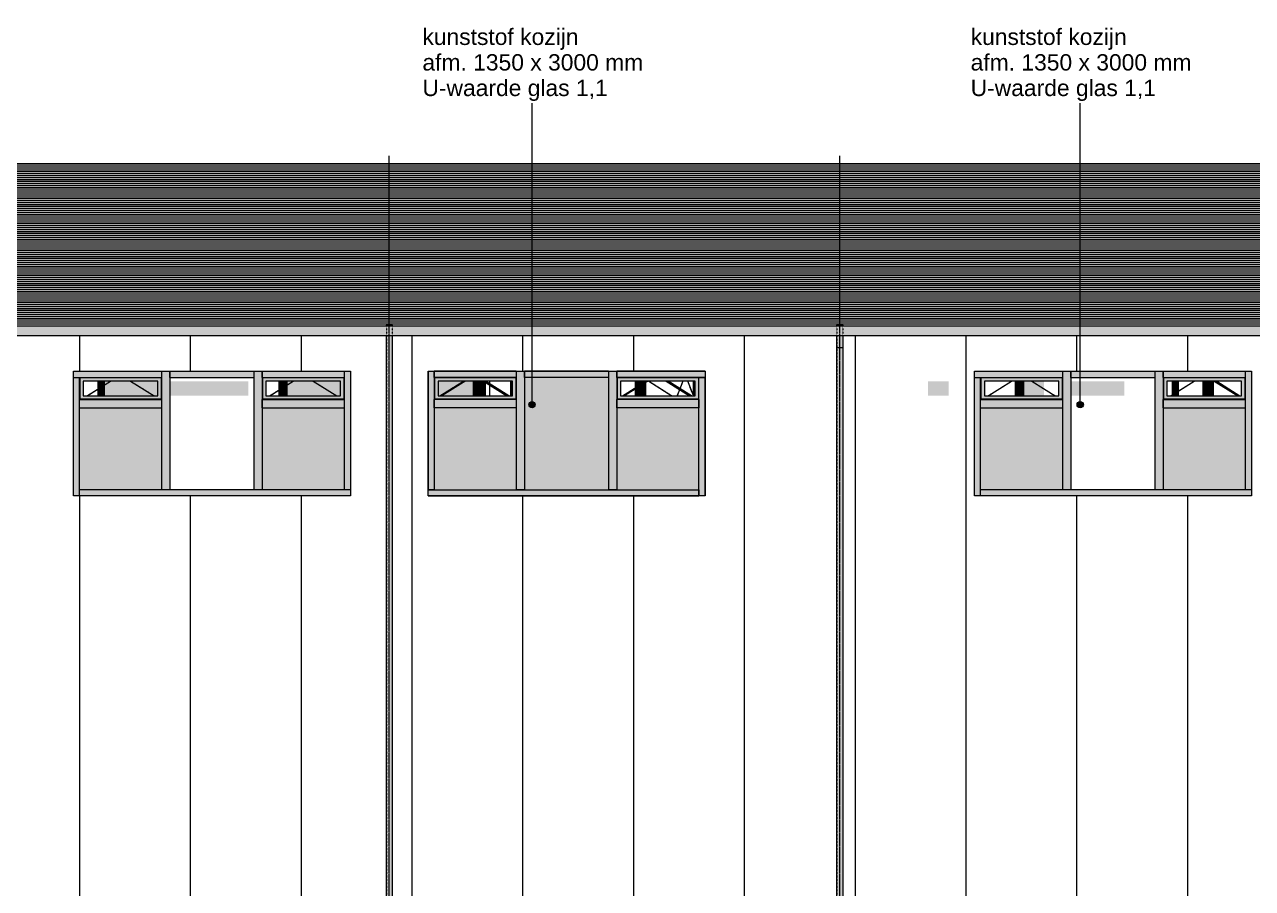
# Model space of a CAD drawing. Header units: millimetres. Extents: x 48682 to 485846, y -7071 to 11912.
# Drawn here: x 96413 to 109712, y 745 to 10108 of the extents above; entities that cross this region are included whole.
import ezdxf

# ---------------------------------------------------------------- set-up
doc = ezdxf.new("R2010")
doc.units = ezdxf.units.MM
doc.linetypes.add('Grid Line', pattern=[22.225, 12.7, -3.175, 3.175, -3.175])
doc.linetypes.add('Hidden', pattern=[4, 2, -2])
for name, color, linetype, lineweight in [('A-DETL', 90, 'Continuous', 13), ('A-DOOR', 31, 'Continuous', 18), ('A-DOOR-GLAZ', 31, 'Continuous', 13), ('A-FLOR', 192, 'Continuous', 18), ('A-FLOR-PATT', 8, 'Continuous', 18), ('A-GLAZ', 151, 'Continuous', 18), ('A-GLAZ-CWMG', 51, 'Continuous', 13), ('A-WALL-PATT', 111, 'Continuous', 13), ('G-ANNO-TEXT', 231, 'Continuous', 9), ('S-COLS', 52, 'Continuous', 18), ('S-COLS-HDLN', 52, 'Hidden', 9), ('S-GRID', 1, 'Continuous', 9)]:
    doc.layers.add(name, color=color, linetype=linetype, lineweight=lineweight)
doc.styles.add('Arial', font='arial.ttf', dxfattribs={"height": 177.035928})

# ---------------------------------------------------------------- blocks, each defined once
blk = doc.blocks.new('300_28_ISR_kolom_buis - ø70x3_6 2-8360458-200_rechts')
at = {"layer": 'S-COLS-HDLN', "linetype": 'Continuous', "lineweight": 18}
for points in [[(71977, 6085), (71977, 6243), (71942, 6243), (71944, 6085), (71976, 6085)], [(71985, 6085), (72012, 6085), (72012, 6243), (71977, 6243), (71977, 6085)]]:
    blk.add_hatch(color=256, dxfattribs=at).paths.add_polyline_path(points, flags=0)
at = {"layer": 'A-DETL', "lineweight": 18}
for p, q in [((71942, 6243), (71942, 6085)), ((72012, 6085), (72012, 6243))]:
    blk.add_line(p, q, dxfattribs=at)
at = {"layer": 'S-COLS', "linetype": 'Hidden', "lineweight": 9}
for p, q in [((71946, 6243), (71946, 6085)), ((72009, 6243), (72009, 6085))]:
    blk.add_line(p, q, dxfattribs=at)
blk = doc.blocks.new('300_28_ISR_kolom_buis - ø70x3_6 2-V1-200_rechts')
at = {"layer": 'S-COLS-HDLN', "linetype": 'Continuous', "lineweight": 18}
h = blk.add_hatch(color=256, dxfattribs=at)
h.paths.add_polyline_path([(75964, 0), (75964, 6740), (75929, 6740), (75929, 0), (75955, 0)], flags=0)
h.paths.add_polyline_path([(75964, 6840), (75964, 6850), (75929, 6849), (75930, 6847), (75934, 6845), (75947, 6841), (75964, 6840)], flags=0)
h = blk.add_hatch(color=256, dxfattribs=at)
h.paths.add_polyline_path([(75964, 0), (75999, 0), (75999, 6740), (75964, 6740), (75964, 249)], flags=0)
h.paths.add_polyline_path([(75964, 6840), (75982, 6841), (75995, 6845), (75998, 6847), (75999, 6850), (75964, 6850)], flags=0)
at = {"layer": 'A-DETL', "lineweight": 18}
for p, q in [((75929, 6850), (75929, 6841)), ((75929, 6850), (75964, 6850)), ((75964, 6850), (75999, 6850)), ((75999, 6841), (75999, 6850)), ((75929, 6740), (75929, 0)), ((75999, 0), (75999, 6740))]:
    blk.add_line(p, q, dxfattribs=at)
at = {"layer": 'S-COLS', "linetype": 'Hidden', "lineweight": 9}
for p, q in [((75933, 6850), (75933, 0)), ((75996, 6850), (75996, 0))]:
    blk.add_line(p, q, dxfattribs=at)
blk = doc.blocks.new('31_WI_RT62_BI_raam - BI_val-8481284-200_rechts')
at = {"layer": 'A-GLAZ'}
for points in [[(62642, 6085), (62642, 6243), (62640, 6243), (62640, 6085)], [(62643, 6085), (62661, 6085), (62661, 6243), (62642, 6243), (62642, 6085)]]:
    blk.add_hatch(color=256, dxfattribs=at).paths.add_polyline_path(points, flags=0)
at = {"layer": 'A-GLAZ', "lineweight": 13}
for p, q in [((61874, 6085), (62127, 6243)), ((62346, 6243), (62599, 6085))]:
    blk.add_line(p, q, dxfattribs=at)
at = {"layer": 'A-GLAZ', "linetype": 'Hidden', "lineweight": 13}
for p, q in [((61874, 6085), (62127, 6243)), ((62346, 6243), (62599, 6085))]:
    blk.add_line(p, q, dxfattribs=at)
at = {"layer": 'A-GLAZ'}
for p, q in [((62640, 6085), (62640, 6243)), ((62642, 6085), (62642, 6243))]:
    blk.add_line(p, q, dxfattribs=at)
blk = doc.blocks.new('31_WI_RT62_BI_raam - BI_val-8509481-200_rechts')
at = {"layer": 'A-GLAZ'}
for points in [[(64621, 6085), (64621, 6243), (64619, 6243), (64619, 6085)], [(64621, 6085), (64639, 6085), (64639, 6243), (64621, 6243), (64621, 6085)]]:
    blk.add_hatch(color=256, dxfattribs=at).paths.add_polyline_path(points, flags=0)
at = {"layer": 'A-GLAZ', "lineweight": 13}
for p, q in [((63852, 6085), (64105, 6243)), ((64324, 6243), (64578, 6085))]:
    blk.add_line(p, q, dxfattribs=at)
at = {"layer": 'A-GLAZ', "linetype": 'Hidden', "lineweight": 13}
for p, q in [((63852, 6085), (64105, 6243)), ((64324, 6243), (64578, 6085))]:
    blk.add_line(p, q, dxfattribs=at)
at = {"layer": 'A-GLAZ'}
for p, q in [((64619, 6085), (64619, 6243)), ((64621, 6085), (64621, 6243))]:
    blk.add_line(p, q, dxfattribs=at)
blk = doc.blocks.new('32_DO_glas - 01-8532440-200_rechts')
at = {"layer": 'A-DOOR-GLAZ'}
blk.add_hatch(color=256, dxfattribs=at).paths.add_polyline_path([(70556, 6085), (70556, 6243), (70333, 6243), (70333, 6085), (70453, 6085)], flags=0)
blk = doc.blocks.new('Rectangular Mullion - 32_rechts_67x100-V3-200_rechts')
at = {"layer": 'A-GLAZ-CWMG'}
blk.add_hatch(color=256, dxfattribs=at).paths.add_polyline_path([(103030, 6085), (103097, 6085), (103097, 6243), (103030, 6243), (103030, 6118)], flags=0)
for p, q in [((103030, 6243), (103030, 6085)), ((103097, 6243), (103097, 6085))]:
    blk.add_line(p, q, dxfattribs=at)
blk = doc.blocks.new('Rectangular Mullion - 32_tussen_90x100-8431527-200_rechts')
at = {"layer": 'A-GLAZ-CWMG'}
blk.add_hatch(color=256, dxfattribs=at).paths.add_polyline_path([(68265, 6085), (68265, 6243), (68175, 6243), (68175, 6085), (68220, 6085)], flags=0)
for p, q in [((68175, 6243), (68175, 6085)), ((68265, 6243), (68265, 6085))]:
    blk.add_line(p, q, dxfattribs=at)
blk = doc.blocks.new('32_DO_glas - 01-8469395-200_rechts')
at = {"layer": 'A-DOOR-GLAZ'}
blk.add_hatch(color=256, dxfattribs=at).paths.add_polyline_path([(97277, 6085), (97857, 6085), (97857, 6243), (97277, 6243), (97277, 6214)], flags=0)
blk = doc.blocks.new('Rectangular Mullion - 32_links_67x100-8469397-200_rechts')
at = {"layer": 'A-GLAZ-CWMG'}
blk.add_hatch(color=256, dxfattribs=at).paths.add_polyline_path([(97277, 6085), (97277, 6243), (97210, 6243), (97210, 6085), (97248, 6085)], flags=0)
for p, q in [((97210, 6085), (97210, 6243)), ((97277, 6085), (97277, 6243))]:
    blk.add_line(p, q, dxfattribs=at)
blk = doc.blocks.new('32_DO_glas - 01-8469398-200_rechts')
at = {"layer": 'A-DOOR-GLAZ'}
blk.add_hatch(color=256, dxfattribs=at).paths.add_polyline_path([(99255, 6085), (99835, 6085), (99835, 6243), (99255, 6243), (99255, 6214)], flags=0)
blk = doc.blocks.new('Rectangular Mullion - 32_tussen_90x100-8469392-200_rechts')
at = {"layer": 'A-GLAZ-CWMG'}
blk.add_hatch(color=256, dxfattribs=at).paths.add_polyline_path([(73663, 6085), (73698, 6085), (73698, 6243), (73608, 6243), (73608, 6085)], flags=0)
for p, q in [((73608, 6243), (73608, 6085)), ((73698, 6243), (73698, 6085))]:
    blk.add_line(p, q, dxfattribs=at)
blk = doc.blocks.new('31_WI_RT62_BI_raam - BI_draaival_links-8501019-200_rechts')
at = {"layer": 'A-GLAZ'}
for points in [[(101363, 6085), (101368, 6085), (101368, 6243), (101363, 6243), (101363, 6118)], [(101403, 6085), (101403, 6243), (101368, 6243), (101368, 6085), (101398, 6085)]]:
    blk.add_hatch(color=256, dxfattribs=at).paths.add_polyline_path(points, flags=0)
for p, q in [((101368, 6085), (101368, 6243)), ((101403, 6243), (101403, 6085))]:
    blk.add_line(p, q, dxfattribs=at)
blk = doc.blocks.new('Rectangular Mullion - 32_tussen_90x100-8501012-200_rechts')
at = {"layer": 'A-GLAZ-CWMG'}
blk.add_hatch(color=256, dxfattribs=at).paths.add_polyline_path([(101295, 6085), (101363, 6085), (101363, 6243), (101273, 6243), (101273, 6085)], flags=0)
for p, q in [((101273, 6243), (101273, 6085)), ((101363, 6243), (101363, 6085))]:
    blk.add_line(p, q, dxfattribs=at)
blk = doc.blocks.new('32_DO_glas - 01-8501051-200_rechts')
at = {"layer": 'A-DOOR-GLAZ'}
blk.add_hatch(color=256, dxfattribs=at).paths.add_polyline_path([(101016, 6085), (101273, 6085), (101273, 6243), (100891, 6243), (100891, 6085)], flags=0)
blk = doc.blocks.new('31_WI_RT62_BI_raam - BI_draaival_links-V6-200_rechts')
at = {"layer": 'A-GLAZ'}
for points in [[(103102, 6085), (103102, 6243), (103097, 6243), (103097, 6085)], [(103137, 6085), (103137, 6243), (103102, 6243), (103102, 6085), (103132, 6085)]]:
    blk.add_hatch(color=256, dxfattribs=at).paths.add_polyline_path(points, flags=0)
for p, q in [((103102, 6085), (103102, 6243)), ((103137, 6243), (103137, 6085))]:
    blk.add_line(p, q, dxfattribs=at)
at = {"layer": 'A-GLAZ', "lineweight": 13}
for p, q in [((103176, 6243), (103424, 6085)), ((103542, 6243), (103480, 6085)), ((103657, 6087), (103596, 6243))]:
    blk.add_line(p, q, dxfattribs=at)
at = {"layer": 'A-GLAZ', "linetype": 'Hidden', "lineweight": 13}
for p, q in [((103176, 6243), (103424, 6085)), ((103542, 6243), (103480, 6085)), ((103657, 6087), (103596, 6243))]:
    blk.add_line(p, q, dxfattribs=at)
blk = doc.blocks.new('31_WI_RT62_BI_raam - BI_draaival_links-V7-200_rechts')
at = {"layer": 'A-GLAZ'}
for points in [[(109250, 6085), (109252, 6085), (109252, 6243), (109247, 6243), (109247, 6085)], [(109287, 6085), (109287, 6243), (109252, 6243), (109252, 6085), (109282, 6085)]]:
    blk.add_hatch(color=256, dxfattribs=at).paths.add_polyline_path(points, flags=0)
for p, q in [((109252, 6085), (109252, 6243)), ((109287, 6243), (109287, 6085))]:
    blk.add_line(p, q, dxfattribs=at)
at = {"layer": 'A-GLAZ', "lineweight": 13}
blk.add_line((109326, 6243), (109574, 6085), dxfattribs=at)
at = {"layer": 'A-GLAZ', "linetype": 'Hidden', "lineweight": 13}
blk.add_line((109326, 6243), (109574, 6085), dxfattribs=at)
blk = doc.blocks.new('300_28_ISR_kolom_buis - ø70x3_6 2-8303387-200_rechts')
at = {"layer": 'S-COLS-HDLN', "linetype": 'Continuous', "lineweight": 18}
for points in [[(105234, 0), (105243, 0), (105243, 6610), (105208, 6610), (105208, 249), (105208, 0), (105225, 0)], [(105252, 0), (105278, 0), (105278, 6610), (105243, 6610), (105243, 0)]]:
    blk.add_hatch(color=256, dxfattribs=at).paths.add_polyline_path(points, flags=0)
at = {"layer": 'A-DETL', "lineweight": 18}
for p, q in [((105208, 6610), (105208, 0)), ((105208, 6610), (105243, 6610)), ((105243, 6610), (105278, 6610)), ((105278, 0), (105278, 6610))]:
    blk.add_line(p, q, dxfattribs=at)
at = {"layer": 'S-COLS', "linetype": 'Hidden', "lineweight": 9}
for p, q in [((105212, 6610), (105212, 0)), ((105274, 6610), (105274, 0))]:
    blk.add_line(p, q, dxfattribs=at)
blk = doc.blocks.new('32_DO_glas - 01-8692261-200_rechts')
at = {"layer": 'A-DOOR-GLAZ'}
blk.add_hatch(color=256, dxfattribs=at).paths.add_polyline_path([(112321, 5067), (112536, 5067), (112536, 5955), (111648, 5955), (111648, 5067)], flags=0)
blk = doc.blocks.new('Rectangular Mullion - 32_rechts_67x100_vlak-8692244-200_rechts')
at = {"layer": 'A-GLAZ-CWMG'}
blk.add_hatch(color=256, dxfattribs=at).paths.add_polyline_path([(113995, 6283), (114514, 6283), (114514, 6350), (113626, 6350), (113626, 6283), (113716, 6283)], flags=0)
for p, q in [((113626, 6283), (113626, 6350)), ((113626, 6350), (114514, 6350)), ((113626, 6283), (114514, 6283)), ((114514, 6350), (114514, 6283))]:
    blk.add_line(p, q, dxfattribs=at)
blk = doc.blocks.new('Rectangular Mullion - 32_links_67x100_vlak-8692245-200_rechts')
at = {"layer": 'A-GLAZ-CWMG'}
blk.add_hatch(color=256, dxfattribs=at).paths.add_polyline_path([(111648, 5000), (112581, 5000), (112581, 5067), (111648, 5067)], flags=0)
for p, q in [((111648, 5000), (111648, 5067)), ((112581, 5067), (111648, 5067)), ((112581, 5000), (111648, 5000))]:
    blk.add_line(p, q, dxfattribs=at)
blk = doc.blocks.new('Rectangular Mullion - 32_rechts_67x100_vlak-8692262-200_rechts')
at = {"layer": 'A-GLAZ-CWMG'}
blk.add_hatch(color=256, dxfattribs=at).paths.add_polyline_path([(114554, 5067), (114581, 5067), (114581, 6000), (114514, 6000), (114514, 5067)], flags=0)
for p, q in [((114514, 6000), (114514, 5067)), ((114581, 6000), (114581, 5067)), ((114581, 5067), (114514, 5067))]:
    blk.add_line(p, q, dxfattribs=at)
blk = doc.blocks.new('Rectangular Mullion - 32_links_67x100_vlak-8692263-200_rechts')
at = {"layer": 'A-GLAZ-CWMG'}
blk.add_hatch(color=256, dxfattribs=at).paths.add_polyline_path([(111648, 6000), (111648, 6283), (111581, 6283), (111581, 6000)], flags=0)
for p, q in [((111581, 6283), (111648, 6283)), ((111581, 6000), (111581, 6283)), ((111648, 6000), (111648, 6283))]:
    blk.add_line(p, q, dxfattribs=at)
blk = doc.blocks.new('Rectangular Mullion - 32_rechts_67x100_vlak-8692246-200_rechts')
at = {"layer": 'A-GLAZ-CWMG'}
blk.add_hatch(color=256, dxfattribs=at).paths.add_polyline_path([(111581, 6283), (112536, 6283), (112536, 6350), (111581, 6350)], flags=0)
for p, q in [((111581, 6283), (111581, 6350)), ((111581, 6350), (112536, 6350)), ((111581, 6283), (112536, 6283)), ((112536, 6350), (112536, 6283))]:
    blk.add_line(p, q, dxfattribs=at)
blk = doc.blocks.new('Rectangular Mullion - 32_links_67x100_vlak-8692247-200_rechts')
at = {"layer": 'A-GLAZ-CWMG'}
blk.add_hatch(color=256, dxfattribs=at).paths.add_polyline_path([(112581, 5000), (113581, 5000), (113581, 5067), (112581, 5067)], flags=0)
for p, q in [((113581, 5067), (112581, 5067)), ((113581, 5000), (112581, 5000))]:
    blk.add_line(p, q, dxfattribs=at)
blk = doc.blocks.new('Rectangular Mullion - 32_tussen_90x100-8256226-200_rechts')
at = {"layer": 'A-GLAZ-CWMG'}
blk.add_hatch(color=256, dxfattribs=at).paths.add_polyline_path([(112626, 5067), (112626, 6000), (112536, 6000), (112536, 5067)], flags=0)
for p, q in [((112536, 6000), (112536, 5067)), ((112626, 6000), (112626, 5067)), ((112626, 5067), (112536, 5067))]:
    blk.add_line(p, q, dxfattribs=at)
blk = doc.blocks.new('Rectangular Mullion - 32_rechts_67x100_vlak-8692248-200_rechts')
at = {"layer": 'A-GLAZ-CWMG'}
blk.add_hatch(color=256, dxfattribs=at).paths.add_polyline_path([(112626, 6283), (113536, 6283), (113536, 6350), (112626, 6350)], flags=0)
for p, q in [((112626, 6283), (112626, 6350)), ((112626, 6350), (113536, 6350)), ((112626, 6283), (113536, 6283)), ((113536, 6350), (113536, 6283))]:
    blk.add_line(p, q, dxfattribs=at)
blk = doc.blocks.new('Rectangular Mullion - 32_links_67x100_vlak-8692249-200_rechts')
at = {"layer": 'A-GLAZ-CWMG'}
blk.add_hatch(color=256, dxfattribs=at).paths.add_polyline_path([(113581, 5000), (114581, 5000), (114581, 5067), (113581, 5067)], flags=0)
for p, q in [((114581, 5067), (113581, 5067)), ((114581, 5067), (114581, 5000)), ((114581, 5000), (113581, 5000))]:
    blk.add_line(p, q, dxfattribs=at)
blk = doc.blocks.new('31_WI_RT62_BI_raam - BI_val-8692271-200_rechts')
at = {"layer": 'A-GLAZ'}
h = blk.add_hatch(color=256, dxfattribs=at)
h.paths.add_polyline_path([(112531, 6045), (112536, 6045), (112536, 6283), (111648, 6283), (111648, 6045), (112496, 6045)], flags=0)
h.paths.add_polyline_path([(112460, 6050), (111653, 6050), (111653, 6278), (112531, 6278), (112531, 6050), (112496, 6050)], flags=0)
h = blk.add_hatch(color=256, dxfattribs=at)
h.paths.add_polyline_path([(111653, 6050), (112531, 6050), (112531, 6278), (111653, 6278), (111653, 6118)], flags=0)
h.paths.add_polyline_path([(112042, 6085), (111688, 6085), (111688, 6243), (112496, 6243), (112496, 6085), (112321, 6085)], flags=0)
for p, q in [((111653, 6050), (111653, 6278)), ((112531, 6278), (111653, 6278)), ((112531, 6278), (112531, 6050)), ((111688, 6243), (111688, 6085)), ((112496, 6243), (111688, 6243)), ((112496, 6085), (112496, 6243)), ((112531, 6050), (111653, 6050)), ((111688, 6085), (112496, 6085))]:
    blk.add_line(p, q, dxfattribs=at)
at = {"layer": 'A-GLAZ', "lineweight": 13}
for p, q in [((111729, 6085), (111983, 6243)), ((112201, 6243), (112455, 6085))]:
    blk.add_line(p, q, dxfattribs=at)
at = {"layer": 'A-GLAZ', "linetype": 'Hidden', "lineweight": 13}
for p, q in [((111729, 6085), (111983, 6243)), ((112201, 6243), (112455, 6085))]:
    blk.add_line(p, q, dxfattribs=at)
blk = doc.blocks.new('Rectangular Mullion - 32_rechts_67x100_vlak-8692278-200_rechts')
at = {"layer": 'A-GLAZ-CWMG'}
blk.add_hatch(color=256, dxfattribs=at).paths.add_polyline_path([(114581, 6000), (114581, 6350), (114514, 6350), (114514, 6000), (114554, 6000)], flags=0)
for p, q in [((114514, 6350), (114581, 6350)), ((114514, 6350), (114514, 6000)), ((114581, 6350), (114581, 6000))]:
    blk.add_line(p, q, dxfattribs=at)
blk = doc.blocks.new('Rectangular Mullion - 32_links_67x100_vlak-8692279-200_rechts')
at = {"layer": 'A-GLAZ-CWMG'}
blk.add_hatch(color=256, dxfattribs=at).paths.add_polyline_path([(111648, 5000), (111648, 6000), (111581, 6000), (111581, 5000)], flags=0)
for p, q in [((111581, 5000), (111581, 6000)), ((111648, 5000), (111648, 6000)), ((111648, 5000), (111581, 5000))]:
    blk.add_line(p, q, dxfattribs=at)
blk = doc.blocks.new('Rectangular Mullion - 32_tussen_90x100-8692250-200_rechts')
at = {"layer": 'A-GLAZ-CWMG'}
blk.add_hatch(color=256, dxfattribs=at).paths.add_polyline_path([(111648, 5955), (112536, 5955), (112536, 6045), (111648, 6045), (111648, 6022)], flags=0)
for p, q in [((111648, 5955), (111648, 6045)), ((111648, 6045), (112536, 6045)), ((112536, 6045), (112536, 5955)), ((111648, 5955), (112536, 5955))]:
    blk.add_line(p, q, dxfattribs=at)
blk = doc.blocks.new('Rectangular Mullion - 32_tussen_90x100-8692251-200_rechts')
at = {"layer": 'A-GLAZ-CWMG'}
blk.add_hatch(color=256, dxfattribs=at).paths.add_polyline_path([(112536, 6000), (112626, 6000), (112626, 6350), (112536, 6350), (112536, 6022)], flags=0)
for p, q in [((112536, 6350), (112626, 6350)), ((112536, 6350), (112536, 6000)), ((112626, 6350), (112626, 6000))]:
    blk.add_line(p, q, dxfattribs=at)
blk = doc.blocks.new('32_DO_glas - 01-8509510-200_rechts')
at = {"layer": 'A-DOOR-GLAZ'}
blk.add_hatch(color=256, dxfattribs=at).paths.add_polyline_path([(102829, 5067), (103717, 5067), (103717, 5955), (102829, 5955), (102829, 5252)], flags=0)
blk = doc.blocks.new('Rectangular Mullion - 32_rechts_67x100_vlak-8481124-200_rechts')
at = {"layer": 'A-GLAZ-CWMG'}
blk.add_hatch(color=256, dxfattribs=at).paths.add_polyline_path([(101295, 6283), (101739, 6283), (101739, 6350), (100851, 6350), (100851, 6283), (101156, 6283)], flags=0)
for p, q in [((100851, 6283), (100851, 6350)), ((101739, 6350), (100851, 6350)), ((101739, 6283), (100851, 6283)), ((101739, 6350), (101739, 6283))]:
    blk.add_line(p, q, dxfattribs=at)
blk = doc.blocks.new('Rectangular Mullion - 32_links_67x100_vlak-8481125-200_rechts')
at = {"layer": 'A-GLAZ-CWMG'}
blk.add_hatch(color=256, dxfattribs=at).paths.add_polyline_path([(102831, 5000), (103717, 5000), (103717, 5067), (102784, 5067), (102784, 5000)], flags=0)
for p, q in [((102784, 5067), (103717, 5067)), ((103717, 5067), (103717, 5000)), ((102784, 5000), (103717, 5000))]:
    blk.add_line(p, q, dxfattribs=at)
blk = doc.blocks.new('Rectangular Mullion - 32_rechts_67x100_vlak-8509514-200_rechts')
at = {"layer": 'A-GLAZ-CWMG'}
blk.add_hatch(color=256, dxfattribs=at).paths.add_polyline_path([(100851, 5067), (100851, 6000), (100784, 6000), (100784, 5067)], flags=0)
for p, q in [((100784, 6000), (100784, 5067)), ((100851, 6000), (100851, 5067)), ((100851, 5067), (100784, 5067))]:
    blk.add_line(p, q, dxfattribs=at)
blk = doc.blocks.new('Rectangular Mullion - 32_links_67x100_vlak-8481179-200_rechts')
at = {"layer": 'A-GLAZ-CWMG'}
blk.add_hatch(color=256, dxfattribs=at).paths.add_polyline_path([(103784, 6000), (103784, 6283), (103717, 6283), (103717, 6000)], flags=0)
for p, q in [((103717, 6283), (103784, 6283)), ((103717, 6000), (103717, 6283)), ((103784, 6000), (103784, 6283))]:
    blk.add_line(p, q, dxfattribs=at)
blk = doc.blocks.new('32_DO_glas - 01-8466179-200_rechts')
at = {"layer": 'A-DOOR-GLAZ'}
blk.add_hatch(color=256, dxfattribs=at).paths.add_polyline_path([(102412, 5067), (102739, 5067), (102739, 6283), (101829, 6283), (101829, 5067), (102272, 5067)], flags=0)
blk = doc.blocks.new('Rectangular Mullion - 32_rechts_67x100_vlak-8481126-200_rechts')
at = {"layer": 'A-GLAZ-CWMG'}
blk.add_hatch(color=256, dxfattribs=at).paths.add_polyline_path([(103249, 6283), (103784, 6283), (103784, 6350), (102829, 6350), (102829, 6283), (103110, 6283)], flags=0)
for p, q in [((102829, 6283), (102829, 6350)), ((103784, 6350), (102829, 6350)), ((103784, 6283), (102829, 6283)), ((103784, 6350), (103784, 6283))]:
    blk.add_line(p, q, dxfattribs=at)
blk = doc.blocks.new('Rectangular Mullion - 32_links_67x100_vlak-8480892-200_rechts')
at = {"layer": 'A-GLAZ-CWMG'}
blk.add_hatch(color=256, dxfattribs=at).paths.add_polyline_path([(102784, 5000), (102784, 5067), (101784, 5067), (101784, 5000), (102552, 5000)], flags=0)
for p, q in [((101784, 5067), (102784, 5067)), ((101784, 5000), (102784, 5000))]:
    blk.add_line(p, q, dxfattribs=at)
blk = doc.blocks.new('Rectangular Mullion - 32_tussen_90x100-8249768-200_rechts')
at = {"layer": 'A-GLAZ-CWMG'}
blk.add_hatch(color=256, dxfattribs=at).paths.add_polyline_path([(102829, 5067), (102829, 6000), (102739, 6000), (102739, 5067)], flags=0)
for p, q in [((102739, 6000), (102739, 5067)), ((102829, 6000), (102829, 5067)), ((102829, 5067), (102739, 5067))]:
    blk.add_line(p, q, dxfattribs=at)
blk = doc.blocks.new('Rectangular Mullion - 32_rechts_67x100_vlak-8481127-200_rechts')
at = {"layer": 'A-GLAZ-CWMG'}
blk.add_hatch(color=256, dxfattribs=at).paths.add_polyline_path([(102272, 6283), (102739, 6283), (102739, 6350), (101829, 6350), (101829, 6283), (102133, 6283)], flags=0)
for p, q in [((101829, 6283), (101829, 6350)), ((102739, 6350), (101829, 6350)), ((102739, 6283), (101829, 6283)), ((102739, 6350), (102739, 6283))]:
    blk.add_line(p, q, dxfattribs=at)
blk = doc.blocks.new('Rectangular Mullion - 32_links_67x100_vlak-8480894-200_rechts')
at = {"layer": 'A-GLAZ-CWMG'}
blk.add_hatch(color=256, dxfattribs=at).paths.add_polyline_path([(101435, 5000), (101784, 5000), (101784, 5067), (100784, 5067), (100784, 5000), (101156, 5000)], flags=0)
for p, q in [((100784, 5000), (100784, 5067)), ((100784, 5067), (101784, 5067)), ((100784, 5000), (101784, 5000))]:
    blk.add_line(p, q, dxfattribs=at)
blk = doc.blocks.new('31_WI_RT62_BI_raam - BI_val-V10-200_rechts')
at = {"layer": 'A-GLAZ'}
h = blk.add_hatch(color=256, dxfattribs=at)
h.paths.add_polyline_path([(102829, 6045), (103717, 6045), (103717, 6283), (102829, 6283), (102829, 6112)], flags=0)
h.paths.add_polyline_path([(102869, 6050), (102834, 6050), (102834, 6278), (103712, 6278), (103712, 6050), (102970, 6050)], flags=0)
h = blk.add_hatch(color=256, dxfattribs=at)
h.paths.add_polyline_path([(102834, 6050), (103712, 6050), (103712, 6278), (102834, 6278), (102834, 6118)], flags=0)
h.paths.add_polyline_path([(103677, 6085), (102869, 6085), (102869, 6243), (103677, 6243), (103677, 6118)], flags=0)
for p, q in [((102834, 6050), (102834, 6278)), ((103712, 6278), (102834, 6278)), ((103712, 6278), (103712, 6050)), ((102869, 6243), (102869, 6085)), ((103677, 6243), (102869, 6243)), ((103677, 6085), (103677, 6243)), ((103712, 6050), (102834, 6050)), ((102869, 6085), (103677, 6085))]:
    blk.add_line(p, q, dxfattribs=at)
at = {"layer": 'A-GLAZ', "lineweight": 13}
for p, q in [((103164, 6243), (102911, 6085)), ((103636, 6085), (103383, 6243))]:
    blk.add_line(p, q, dxfattribs=at)
at = {"layer": 'A-GLAZ', "linetype": 'Hidden', "lineweight": 13}
for p, q in [((103164, 6243), (102911, 6085)), ((103636, 6085), (103383, 6243))]:
    blk.add_line(p, q, dxfattribs=at)
blk = doc.blocks.new('Rectangular Mullion - 32_rechts_67x100_vlak-8481204-200_rechts')
at = {"layer": 'A-GLAZ-CWMG'}
blk.add_hatch(color=256, dxfattribs=at).paths.add_polyline_path([(100784, 6000), (100851, 6000), (100851, 6350), (100784, 6350), (100784, 6022)], flags=0)
for p, q in [((100784, 6350), (100851, 6350)), ((100784, 6350), (100784, 6000)), ((100851, 6350), (100851, 6000))]:
    blk.add_line(p, q, dxfattribs=at)
blk = doc.blocks.new('Rectangular Mullion - 32_links_67x100_vlak-8509530-200_rechts')
at = {"layer": 'A-GLAZ-CWMG'}
blk.add_hatch(color=256, dxfattribs=at).paths.add_polyline_path([(103784, 5000), (103784, 6000), (103717, 6000), (103717, 5000)], flags=0)
for p, q in [((103717, 5000), (103717, 6000)), ((103784, 5000), (103784, 6000)), ((103784, 5000), (103717, 5000))]:
    blk.add_line(p, q, dxfattribs=at)
blk = doc.blocks.new('Rectangular Mullion - 32_tussen_90x100-8481085-200_rechts')
at = {"layer": 'A-GLAZ-CWMG'}
blk.add_hatch(color=256, dxfattribs=at).paths.add_polyline_path([(103389, 5955), (103717, 5955), (103717, 6045), (102829, 6045), (102829, 5955), (103110, 5955)], flags=0)
for p, q in [((102829, 5955), (102829, 6045)), ((103717, 6045), (102829, 6045)), ((103717, 6045), (103717, 5955)), ((103717, 5955), (102829, 5955))]:
    blk.add_line(p, q, dxfattribs=at)
blk = doc.blocks.new('Rectangular Mullion - 32_tussen_90x100-8481164-200_rechts')
at = {"layer": 'A-GLAZ-CWMG'}
blk.add_hatch(color=256, dxfattribs=at).paths.add_polyline_path([(102739, 6000), (102829, 6000), (102829, 6350), (102739, 6350), (102739, 6022)], flags=0)
for p, q in [((102739, 6350), (102829, 6350)), ((102739, 6350), (102739, 6000)), ((102829, 6350), (102829, 6000))]:
    blk.add_line(p, q, dxfattribs=at)

msp = doc.modelspace()

# ---------------------------------------------------------------- hatches: boundary and pattern name
at = {"layer": 'A-FLOR'}
msp.add_hatch(color=256, dxfattribs=at).paths.add_polyline_path([(115111.8, 6740), (115552.5, 6740), (115552.5, 6840), (51145.5, 6840), (51145.5, 6740), (114972.3, 6740)], flags=0)
at = {"layer": 'A-FLOR-PATT', "lineweight": 9}
h = msp.add_hatch(dxfattribs=at)
h.set_pattern_fill('FP_4', color=256, style=0, pattern_type=2)
h.set_pattern_definition([(0, (0, -8981.513), (0, 20.878), [])])
h.paths.add_polyline_path([(51145.5, 6840), (115552.5, 6840), (115552.5, 8599.3), (51145.5, 8599.3), (51145.5, 7946.3)], flags=0)
h.paths.add_polyline_path([(115002.5, 6840), (114985, 6841.3), (114972.1, 6844.7), (114968.6, 6847), (114967.5, 6850), (115037.5, 6849.5), (115036.3, 6847), (115032.8, 6844.7), (115020, 6841.3), (115011.5, 6840.3)], flags=0)
h.paths.add_polyline_path([(90603.6, 6840), (90586.1, 6841.3), (90573.3, 6844.7), (90569.8, 6847), (90568.6, 6850), (90638.6, 6849.5), (90637.4, 6847), (90633.9, 6844.7), (90621.1, 6841.3), (90612.7, 6840.3)], flags=0)
h.paths.add_polyline_path([(56445.2, 6840), (56427.7, 6841.3), (56414.9, 6844.7), (56411.4, 6847), (56410.2, 6850), (56480.2, 6849.5), (56479, 6847), (56475.5, 6844.7), (56462.7, 6841.3), (56454.3, 6840.3)], flags=0)
h.paths.add_polyline_path([(110122.7, 6840), (110105.2, 6841.3), (110092.4, 6844.7), (110088.9, 6847), (110087.7, 6850), (110157.7, 6849.5), (110156.5, 6847), (110153, 6844.7), (110140.2, 6841.3), (110131.7, 6840.3)], flags=0)
h.paths.add_polyline_path([(61325, 6840), (61307.5, 6841.3), (61294.7, 6844.7), (61291.2, 6847), (61290, 6850), (61360, 6849.5), (61358.8, 6847), (61355.3, 6844.7), (61342.5, 6841.3), (61334, 6840.3)], flags=0)
h.paths.add_polyline_path([(85723.8, 6840), (85706.3, 6841.3), (85693.5, 6844.7), (85690, 6847), (85688.8, 6850), (85758.8, 6849.5), (85757.6, 6847), (85754.1, 6844.7), (85741.3, 6841.3), (85732.9, 6840.3)], flags=0)
h.paths.add_polyline_path([(105242.9, 6840), (105225.4, 6841.3), (105212.6, 6844.7), (105209.1, 6847), (105207.9, 6850), (105277.9, 6849.5), (105276.7, 6847), (105273.2, 6844.7), (105260.4, 6841.3), (105252, 6840.3)], flags=0)
h.paths.add_polyline_path([(95483.4, 6840), (95465.9, 6841.3), (95453.1, 6844.7), (95449.6, 6847), (95448.4, 6850), (95518.4, 6849.5), (95517.2, 6847), (95513.7, 6844.7), (95500.9, 6841.3), (95492.4, 6840.3)], flags=0)
h.paths.add_polyline_path([(75964.3, 6840), (75946.8, 6841.3), (75934, 6844.7), (75930.5, 6847), (75929.3, 6850), (75999.3, 6849.5), (75998.1, 6847), (75994.6, 6844.7), (75981.8, 6841.3), (75973.4, 6840.3)], flags=0)
h.paths.add_polyline_path([(100363.1, 6840), (100345.6, 6841.3), (100332.8, 6844.7), (100329.3, 6847), (100328.1, 6850), (100398.1, 6849.5), (100397, 6847), (100393.5, 6844.7), (100380.6, 6841.3), (100372.2, 6840.3)], flags=0)
h.paths.add_polyline_path([(80844.1, 6840), (80826.6, 6841.3), (80813.8, 6844.7), (80810.3, 6847), (80809.1, 6850), (80879.1, 6849.5), (80877.9, 6847), (80874.4, 6844.7), (80861.6, 6841.3), (80853.1, 6840.3)], flags=0)
at = {"layer": 'A-WALL-PATT', "lineweight": 9}
h = msp.add_hatch(dxfattribs=at)
h.set_pattern_fill('FP_3', color=256, style=0, pattern_type=2)
h.set_pattern_definition([(90, (51410.5, 0), (-1200, 7e-14), [])])
h.paths.add_polyline_path([(51460.5, 0), (56410.2, 0), (56410.2, 6740), (51360.5, 6740), (51360.5, 800), (51460.5, 800), (51460.5, 15.2)], flags=0)
h.paths.add_polyline_path([(115077.5, 0), (115077.5, 6740), (115037.5, 6740), (115037.5, 0)], flags=0)
h.paths.add_polyline_path([(114967.5, 0), (114967.5, 6740), (110157.7, 6740), (110157.7, 0), (114832.7, 0)], flags=0)
h.paths.add_polyline_path([(110087.7, 0), (110087.7, 6740), (105277.9, 6740), (105277.9, 0), (108971.2, 0)], flags=0)
h.paths.add_polyline_path([(56480.2, 0), (61290, 0), (61290, 6740), (56480.2, 6740), (56480.2, 57)], flags=0)
h.paths.add_polyline_path([(61360, 0), (66169.8, 0), (66169.8, 6740), (61360, 6740), (61360, 249.4)], flags=0)
h.paths.add_polyline_path([(66239.8, 0), (71049.5, 0), (71049.5, 6740), (66239.8, 6740), (66239.8, 57)], flags=0)
h.paths.add_polyline_path([(71119.5, 0), (75929.3, 0), (75929.3, 6740), (71119.5, 6740), (71119.5, 57)], flags=0)
h.paths.add_polyline_path([(75999.3, 0), (80809.1, 0), (80809.1, 6740), (75999.3, 6740), (75999.3, 249.4)], flags=0)
h.paths.add_polyline_path([(80879.1, 0), (85688.8, 0), (85688.8, 6740), (80879.1, 6740), (80879.1, 249.4)], flags=0)
h.paths.add_polyline_path([(85758.8, 0), (90568.6, 0), (90568.6, 6740), (85758.8, 6740), (85758.8, 249.4)], flags=0)
h.paths.add_polyline_path([(90638.6, 0), (95448.4, 0), (95448.4, 6740), (90638.6, 6740), (90638.6, 57)], flags=0)
h.paths.add_polyline_path([(105207.9, 0), (105207.9, 6740), (100398.1, 6740), (100398.1, 0), (105203.1, 0)], flags=0)
h.paths.add_polyline_path([(95518.4, 0), (100328.1, 0), (100328.1, 6740), (95518.4, 6740), (95518.4, 249.4)], flags=0)
h.paths.add_polyline_path([(106701.5, 5000), (106701.5, 6350), (109701.5, 6350), (109701.5, 5000), (106738.3, 5000)], flags=0)
h.paths.add_polyline_path([(93340.6, 5000), (91024.8, 5000), (91024.8, 6350), (94024.8, 6350), (94024.8, 5000)], flags=0)
h.paths.add_polyline_path([(87182.4, 5000), (87182.4, 6350), (90182.4, 6350), (90182.4, 5000), (87758.2, 5000)], flags=0)
h.paths.add_polyline_path([(54986.7, 5000), (51986.7, 5000), (51986.7, 6350), (54986.7, 6350), (54986.7, 5637.2)], flags=0)
h.paths.add_polyline_path([(77422.9, 5000), (77422.9, 6350), (80422.9, 6350), (80422.9, 5000), (77430.9, 5000)], flags=0)
h.paths.add_polyline_path([(62079.4, 5000), (61746.2, 5000), (61746.2, 6350), (64746.2, 6350), (64746.2, 5000), (63195.9, 5000)], flags=0)
h.paths.add_polyline_path([(102272.4, 5000), (100784.4, 5000), (100784.4, 6350), (103784.4, 6350), (103784.4, 5000), (102551.5, 5000)], flags=0)
h.paths.add_polyline_path([(67663.3, 5000), (67663.3, 6350), (70663.3, 6350), (70663.3, 5000), (68778.2, 5000)], flags=0)
h.paths.add_polyline_path([(111581.2, 5000), (111581.2, 6350), (114581.2, 6350), (114581.2, 5000), (112320.6, 5000)], flags=0)
h.paths.add_polyline_path([(96941.9, 5000), (96941.9, 6350), (99941.9, 6350), (99941.9, 5000), (97806.5, 5000)], flags=0)
h.paths.add_polyline_path([(71505.7, 5000), (71505.7, 6350), (74505.7, 6350), (74505.7, 5000), (71569.4, 5000)], flags=0)
h.paths.add_polyline_path([(81265.3, 5000), (81265.3, 6350), (84265.3, 6350), (84265.3, 5000), (82175.9, 5000)], flags=0)
h.paths.add_polyline_path([(60903.8, 5000), (57903.8, 5000), (57903.8, 6350), (60903.8, 6350), (60903.8, 5637.2)], flags=0)
h = msp.add_hatch(dxfattribs=at)
h.set_pattern_fill('FP_1', color=256, style=0, pattern_type=2)
h.set_pattern_definition([(90, (49852.5, 0), (-1200, 7e-14), [])])
h.paths.add_polyline_path([(115217.5, 800), (115217.5, 5000), (115177.5, 5000), (115177.5, 800)], flags=0)
h.paths.add_polyline_path([(73608.5, 6085), (73608.5, 6243), (73590.7, 6243), (73590.7, 6085)], flags=0)
h.paths.add_polyline_path([(64618.8, 6085), (64618.8, 6243), (64585.7, 6243), (64585.7, 6085), (64591.5, 6085)], flags=0)
h.paths.add_polyline_path([(101435, 6085), (101678.6, 6085), (101678.6, 6243), (101402.7, 6243), (101402.7, 6085)], flags=0)
h.paths.add_polyline_path([(91386.8, 6085), (91701.2, 6085), (91701.2, 6243), (91131.8, 6243), (91131.8, 6085), (91247.2, 6085)], flags=0)
h.paths.add_polyline_path([(77529.9, 6085), (77718, 6085), (77718, 6243), (77529.9, 6243), (77529.9, 6118.3)], flags=0)
h.paths.add_polyline_path([(109594.5, 6085), (109594.5, 6243), (109286.9, 6243), (109286.9, 6085), (109529.5, 6085)], flags=0)
h.paths.add_polyline_path([(79507.9, 6085), (79531.2, 6085), (79531.2, 6243), (79507.9, 6243), (79507.9, 6118.3)], flags=0)
h.paths.add_polyline_path([(89267.4, 6085), (90018, 6085), (90018, 6243), (89267.4, 6243), (89267.4, 6118.3)], flags=0)
h.paths.add_polyline_path([(103656.9, 6085), (103656.9, 6243), (103136.9, 6243), (103136.9, 6085), (103528.4, 6085)], flags=0)
h.paths.add_polyline_path([(115217.5, 6350), (115217.5, 6740), (115177.5, 6740), (115177.5, 6350)], flags=0)
h = msp.add_hatch(dxfattribs=at)
h.set_pattern_fill('FP_2', color=256, style=0, pattern_type=2)
h.set_pattern_definition([(90, (53340.5, 0), (-1200, 7e-14), [])])
h.paths.add_polyline_path([(54071.7, 6085), (54524.5, 6085), (54524.5, 6243), (54071.7, 6243), (54071.7, 6105.8)], flags=0)
h.paths.add_polyline_path([(58010.8, 6085), (58392.5, 6085), (58392.5, 6243), (58010.8, 6243), (58010.8, 6118.3)], flags=0)
h.paths.add_polyline_path([(114474.2, 6085), (114474.2, 6243), (114394.5, 6243), (114394.5, 6085), (114414, 6085)], flags=0)
h.paths.add_polyline_path([(58462.5, 6085), (58818.8, 6085), (58818.8, 6243), (58462.5, 6243), (58462.5, 6118.3)], flags=0)
h.paths.add_polyline_path([(109110.8, 6085), (109179.9, 6085), (109179.9, 6243), (108912.5, 6243), (108912.5, 6085), (108971.2, 6085)], flags=0)
h.paths.add_polyline_path([(59988.8, 6085), (60342.5, 6085), (60342.5, 6243), (59988.8, 6243), (59988.8, 6118.3)], flags=0)
h.paths.add_polyline_path([(71612.7, 6085), (71942.5, 6085), (71942.5, 6243), (71612.7, 6243), (71612.7, 6105.8)], flags=0)
h.paths.add_polyline_path([(108842.5, 6085), (108842.5, 6243), (108786.5, 6243), (108786.5, 6085), (108831.7, 6085)], flags=0)
h.paths.add_polyline_path([(72012.5, 6085), (72400, 6085), (72400, 6243), (72012.5, 6243), (72012.5, 6118.3)], flags=0)
h.paths.add_polyline_path([(77825, 6085), (78092.5, 6085), (78092.5, 6243), (77825, 6243), (77825, 6118.3)], flags=0)
h.paths.add_polyline_path([(102970.2, 6085), (103029.9, 6085), (103029.9, 6243), (102869.4, 6243), (102869.4, 6085)], flags=0)
h.paths.add_polyline_path([(78162.5, 6085), (78337.9, 6085), (78337.9, 6243), (78162.5, 6243), (78162.5, 6118.3)], flags=0)
h.paths.add_polyline_path([(83644.5, 6085), (84137.8, 6085), (84137.8, 6243), (83644.5, 6243), (83644.5, 6118.3)], flags=0)
h.paths.add_polyline_path([(97108.7, 6085), (97210.5, 6085), (97210.5, 6243), (97048.9, 6243), (97048.9, 6085)], flags=0)
at = {"layer": 'G-ANNO-TEXT'}
h = msp.add_hatch(color=250, dxfattribs=at)
edge = h.paths.add_edge_path(flags=0)
edge.add_arc((101909, 5988.5), 35, 0, 360)
h = msp.add_hatch(color=250, dxfattribs=at)
edge = h.paths.add_edge_path(flags=0)
edge.add_arc((107846.9, 5988.5), 35, 0, 360)

# ---------------------------------------------------------------- linework, layer by layer
at = {"layer": 'A-DETL', "lineweight": 18}
for p, q in [((115552.5, 8600), (51145.5, 8600)), ((51145.5, 6740), (115552.5, 6740)), ((96941.9, 5000), (96941.9, 6350)), ((96941.9, 6350), (99941.9, 6350)), ((99941.9, 6350), (99941.9, 5000)), ((100784.4, 5000), (100784.4, 6350)), ((100784.4, 6350), (103784.4, 6350)), ((103784.4, 6350), (103784.4, 5000)), ((106701.5, 5000), (106701.5, 6350)), ((106701.5, 6350), (109701.5, 6350)), ((109701.5, 6350), (109701.5, 5000)), ((97210.5, 6085), (97210.5, 6243)), ((103029.9, 6085), (103029.9, 6243)), ((109179.9, 6085), (109179.9, 6243)), ((99941.9, 5000), (96941.9, 5000)), ((103784.4, 5000), (100784.4, 5000)), ((109701.5, 5000), (106701.5, 5000))]:
    msp.add_line(p, q, dxfattribs=at)
at = {"layer": 'A-FLOR'}
msp.add_line((115552.5, 6840), (51145.5, 6840), dxfattribs=at)
at = {"layer": 'G-ANNO-TEXT', "color": 250}
for p, q in [((101909, 5988.5), (101909, 9255.7)), ((107846.9, 5988.5), (107846.9, 9255.7))]:
    msp.add_line(p, q, dxfattribs=at)
for centre in [(101909, 5988.5), (107846.9, 5988.5)]:
    msp.add_circle(centre, 35, dxfattribs=at)
at = {"layer": 'S-GRID', "lineweight": 18}
for p, q in [((100363.1, 8285.9), (100363.1, 8685.9)), ((105242.9, 8285.9), (105242.9, 8685.9))]:
    msp.add_line(p, q, dxfattribs=at)
at = {"layer": 'S-GRID', "linetype": 'Grid Line', "lineweight": 18}
for p, q in [((100363.1, -2817.9), (100363.1, 8285.9)), ((105242.9, -2817.9), (105242.9, 8285.9))]:
    msp.add_line(p, q, dxfattribs=at)

# ---------------------------------------------------------------- block references
at = {"layer": 'A-DOOR'}
for name, p in [('32_DO_glas - 01-8466179-200_rechts', (0, 0)), ('32_DO_glas - 01-8469395-200_rechts', (0, 0)), ('32_DO_glas - 01-8469398-200_rechts', (-1268.5, 0)), ('32_DO_glas - 01-8469398-200_rechts', (-1000, 0)), ('32_DO_glas - 01-8469398-200_rechts', (0, 0)), ('32_DO_glas - 01-8501051-200_rechts', (0, 0)), ('32_DO_glas - 01-8532440-200_rechts', (35866, 0)), ('32_DO_glas - 01-8532440-200_rechts', (36900, 0)), ('32_DO_glas - 01-8469398-200_rechts', (8491, 0)), ('32_DO_glas - 01-8692261-200_rechts', (-14639.3, 0)), ('32_DO_glas - 01-8692261-200_rechts', (-12661.3, 0)), ('32_DO_glas - 01-8509510-200_rechts', (-1978, 0)), ('32_DO_glas - 01-8509510-200_rechts', (0, 0)), ('32_DO_glas - 01-8692261-200_rechts', (-4879.8, 0)), ('32_DO_glas - 01-8692261-200_rechts', (-2901.8, 0))]:
    msp.add_blockref(name, p, dxfattribs=at)
at = {"layer": 'A-GLAZ'}
for name, p in [('31_WI_RT62_BI_raam - BI_val-8692271-200_rechts', (-14639.3, 0)), ('31_WI_RT62_BI_raam - BI_val-8692271-200_rechts', (-12661.3, 0)), ('31_WI_RT62_BI_raam - BI_val-V10-200_rechts', (-1978, 0)), ('31_WI_RT62_BI_raam - BI_val-V10-200_rechts', (0, 0)), ('31_WI_RT62_BI_raam - BI_val-8692271-200_rechts', (-4879.8, 0)), ('31_WI_RT62_BI_raam - BI_val-8692271-200_rechts', (-2901.8, 0)), ('31_WI_RT62_BI_raam - BI_val-8481284-200_rechts', (39038.2, 0)), ('31_WI_RT62_BI_raam - BI_draaival_links-8501019-200_rechts', (0, 0)), ('31_WI_RT62_BI_raam - BI_val-8509481-200_rechts', (39038.2, 0)), ('31_WI_RT62_BI_raam - BI_draaival_links-V6-200_rechts', (0, 0)), ('31_WI_RT62_BI_raam - BI_draaival_links-V7-200_rechts', (0, 0))]:
    msp.add_blockref(name, p, dxfattribs=at)
at = {"layer": 'A-GLAZ-CWMG'}
for name, p in [('Rectangular Mullion - 32_rechts_67x100_vlak-8692246-200_rechts', (-14639.3, 0)), ('Rectangular Mullion - 32_links_67x100_vlak-8692263-200_rechts', (-14639.3, 0)), ('Rectangular Mullion - 32_tussen_90x100-8692251-200_rechts', (-14639.3, 0)), ('Rectangular Mullion - 32_rechts_67x100_vlak-8692248-200_rechts', (-14639.3, 0)), ('Rectangular Mullion - 32_tussen_90x100-8692251-200_rechts', (-13639.3, 0)), ('Rectangular Mullion - 32_rechts_67x100_vlak-8692244-200_rechts', (-14639.3, 0)), ('Rectangular Mullion - 32_rechts_67x100_vlak-8692278-200_rechts', (-14639.3, 0)), ('Rectangular Mullion - 32_rechts_67x100_vlak-8481204-200_rechts', (0, 0)), ('Rectangular Mullion - 32_rechts_67x100_vlak-8481124-200_rechts', (0, 0)), ('Rectangular Mullion - 32_tussen_90x100-8481164-200_rechts', (-1000, 0)), ('Rectangular Mullion - 32_rechts_67x100_vlak-8481127-200_rechts', (0, 0)), ('Rectangular Mullion - 32_tussen_90x100-8481164-200_rechts', (0, 0)), ('Rectangular Mullion - 32_rechts_67x100_vlak-8481126-200_rechts', (0, 0)), ('Rectangular Mullion - 32_links_67x100_vlak-8481179-200_rechts', (0, 0)), ('Rectangular Mullion - 32_rechts_67x100_vlak-8692246-200_rechts', (-4879.8, 0)), ('Rectangular Mullion - 32_links_67x100_vlak-8692263-200_rechts', (-4879.8, 0)), ('Rectangular Mullion - 32_tussen_90x100-8692251-200_rechts', (-4879.8, 0)), ('Rectangular Mullion - 32_rechts_67x100_vlak-8692248-200_rechts', (-4879.8, 0)), ('Rectangular Mullion - 32_tussen_90x100-8692251-200_rechts', (-3879.8, 0)), ('Rectangular Mullion - 32_rechts_67x100_vlak-8692244-200_rechts', (-4879.8, 0)), ('Rectangular Mullion - 32_rechts_67x100_vlak-8692278-200_rechts', (-4879.8, 0)), ('Rectangular Mullion - 32_links_67x100-8469397-200_rechts', (0, 0)), ('Rectangular Mullion - 32_tussen_90x100-8469392-200_rechts', (25557, 0)), ('Rectangular Mullion - 32_tussen_90x100-8501012-200_rechts', (0, 0)), ('Rectangular Mullion - 32_rechts_67x100-V3-200_rechts', (0, 0)), ('Rectangular Mullion - 32_tussen_90x100-8431527-200_rechts', (38968, 0)), ('Rectangular Mullion - 32_rechts_67x100-V3-200_rechts', (6150, 0)), ('Rectangular Mullion - 32_links_67x100_vlak-8692279-200_rechts', (-14639.3, 0)), ('Rectangular Mullion - 32_tussen_90x100-8692250-200_rechts', (-14639.3, 0)), ('Rectangular Mullion - 32_tussen_90x100-8256226-200_rechts', (-14639.3, 0)), ('Rectangular Mullion - 32_tussen_90x100-8256226-200_rechts', (-13639.3, 0)), ('Rectangular Mullion - 32_tussen_90x100-8692250-200_rechts', (-12661.3, 0)), ('Rectangular Mullion - 32_rechts_67x100_vlak-8692262-200_rechts', (-14639.3, 0)), ('Rectangular Mullion - 32_rechts_67x100_vlak-8509514-200_rechts', (0, 0)), ('Rectangular Mullion - 32_tussen_90x100-8481085-200_rechts', (-1978, 0)), ('Rectangular Mullion - 32_tussen_90x100-8249768-200_rechts', (-1000, 0)), ('Rectangular Mullion - 32_tussen_90x100-8249768-200_rechts', (0, 0)), ('Rectangular Mullion - 32_tussen_90x100-8481085-200_rechts', (0, 0)), ('Rectangular Mullion - 32_links_67x100_vlak-8509530-200_rechts', (0, 0)), ('Rectangular Mullion - 32_links_67x100_vlak-8692279-200_rechts', (-4879.8, 0)), ('Rectangular Mullion - 32_tussen_90x100-8692250-200_rechts', (-4879.8, 0)), ('Rectangular Mullion - 32_tussen_90x100-8256226-200_rechts', (-4879.8, 0)), ('Rectangular Mullion - 32_tussen_90x100-8256226-200_rechts', (-3879.8, 0)), ('Rectangular Mullion - 32_tussen_90x100-8692250-200_rechts', (-2901.8, 0)), ('Rectangular Mullion - 32_rechts_67x100_vlak-8692262-200_rechts', (-4879.8, 0)), ('Rectangular Mullion - 32_links_67x100_vlak-8692245-200_rechts', (-14639.3, 0)), ('Rectangular Mullion - 32_links_67x100_vlak-8692247-200_rechts', (-14639.3, 0)), ('Rectangular Mullion - 32_links_67x100_vlak-8692249-200_rechts', (-14639.3, 0)), ('Rectangular Mullion - 32_links_67x100_vlak-8480894-200_rechts', (0, 0)), ('Rectangular Mullion - 32_links_67x100_vlak-8480892-200_rechts', (0, 0)), ('Rectangular Mullion - 32_links_67x100_vlak-8481125-200_rechts', (0, 0)), ('Rectangular Mullion - 32_links_67x100_vlak-8692245-200_rechts', (-4879.8, 0)), ('Rectangular Mullion - 32_links_67x100_vlak-8692247-200_rechts', (-4879.8, 0)), ('Rectangular Mullion - 32_links_67x100_vlak-8692249-200_rechts', (-4879.8, 0))]:
    msp.add_blockref(name, p, dxfattribs=at)
at = {"layer": 'S-COLS'}
for name, p in [('300_28_ISR_kolom_buis - ø70x3_6 2-V1-200_rechts', (24398.8, 0)), ('300_28_ISR_kolom_buis - ø70x3_6 2-V1-200_rechts', (29278.6, 0)), ('300_28_ISR_kolom_buis - ø70x3_6 2-8303387-200_rechts', (0, 0)), ('300_28_ISR_kolom_buis - ø70x3_6 2-8360458-200_rechts', (36900, 0))]:
    msp.add_blockref(name, p, dxfattribs=at)

# ---------------------------------------------------------------- next in the draw order: texts
at = {"layer": 'G-ANNO-TEXT', "color": 7, "char_height": 177.036, "width": 2848.928, "attachment_point": 1, "line_spacing_factor": 0.938532, "style": 'Arial', "bg_fill": 3, "box_fill_scale": 1.25, "bg_fill_color": 0, "bg_fill_transparency": 0}
for insert in [(100721.9, 10064.1), (106659.8, 10064.1)]:
    msp.add_mtext('kunststof kozijn\\Pafm. 1350 x 3000 mm\\PU-waarde glas 1,1', dxfattribs=dict(at, insert=insert))

doc.saveas('drawing.dxf')
